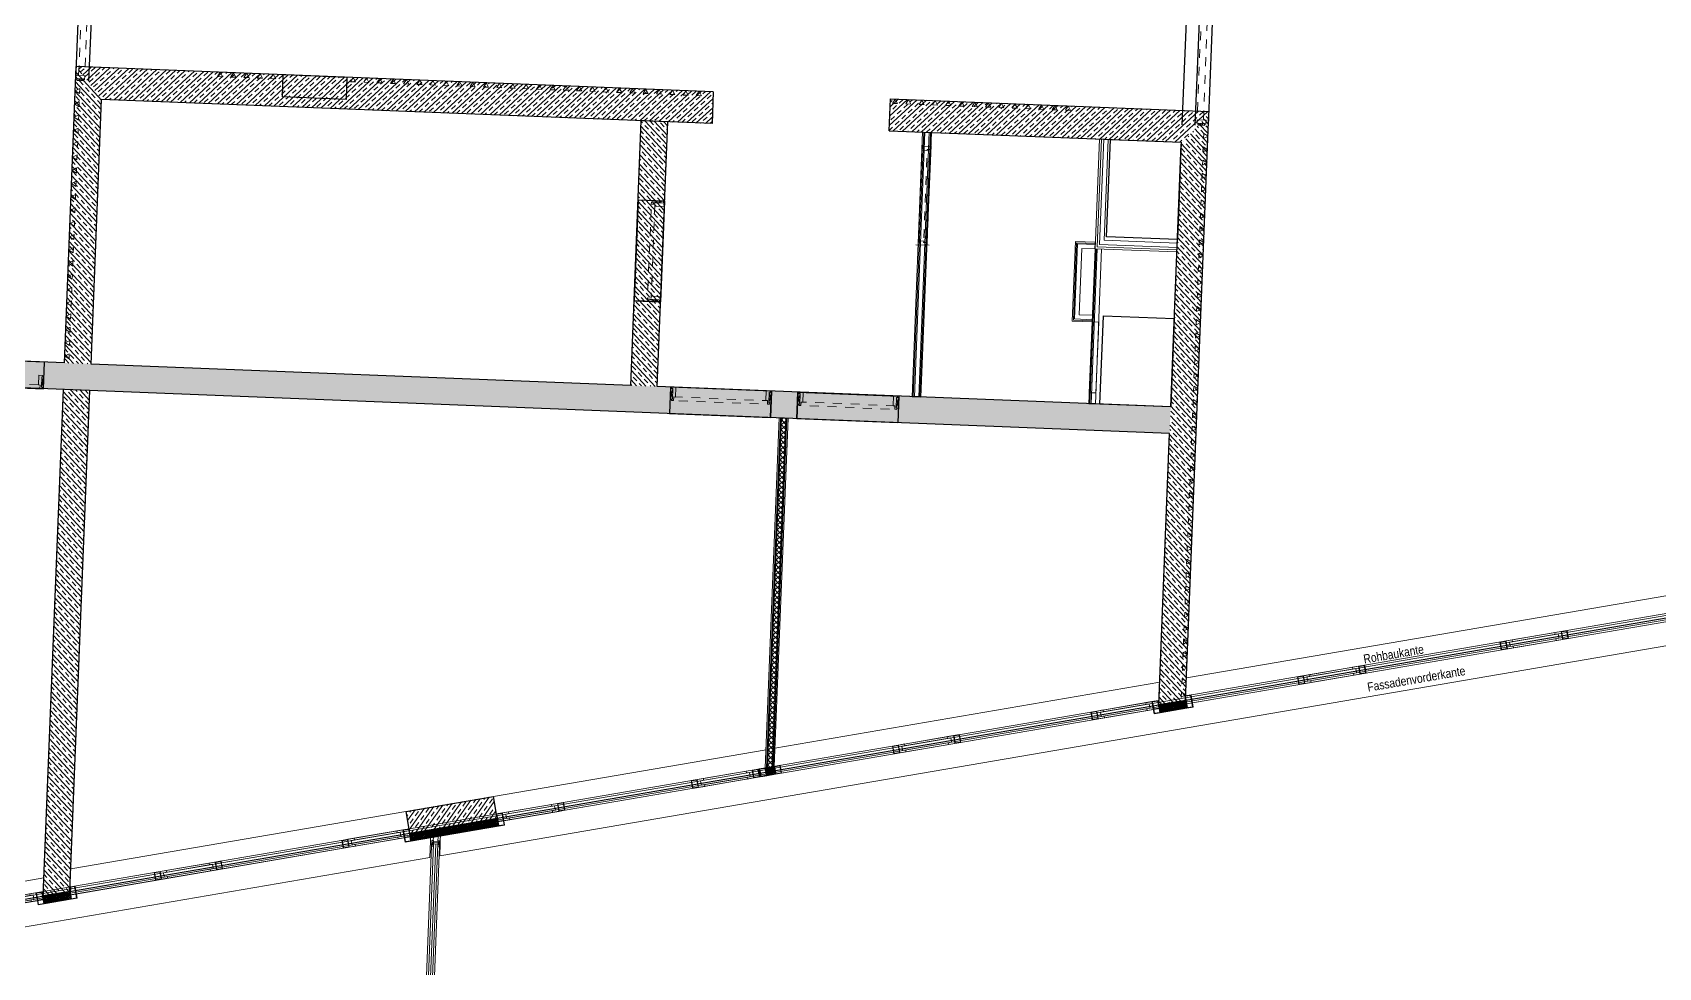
# Model space of a CAD drawing. Header units: metres. Extents: x 66528 to 66676, y 35171 to 35248.
# Drawn here: x 66645.15 to 66663.52, y 35226.92 to 35237.48 of the extents above; entities that cross this region are included whole.
import ezdxf

# ---------------------------------------------------------------- set-up
doc = ezdxf.new("R2010")
doc.units = ezdxf.units.M
doc.header["$LTSCALE"] = 0.00254
doc.linetypes.add('Ohne Titel-22', pattern=[0.78736, 0.39368, -0.39368])
doc.linetypes.add('Ohne Titel-26', pattern=[0.629921, 0.314961, -0.314961])
for name, color, linetype, lineweight in [('AUSBAU - Darstellungen - Fassade', 7, 'Continuous', 13), ('AUSBAU - Darstellungen - Trockenbau', 7, 'Continuous', 13), ('AUSBAU - Objekte - Türen', 7, 'Continuous', 13), ('ROHBAU - Darstellungen - Ansichtslinien', 7, 'Continuous', 13), ('ROHBAU - Darstellungen - Brandwand', 7, 'Continuous', 25), ('ROHBAU - Darstellungen - Decken', 150, 'Continuous', 25), ('ROHBAU - Darstellungen - Sichtbetonklassen', 7, 'Continuous', 5), ('ROHBAU - Darstellungen - Wände', 7, 'Continuous', 25)]:
    doc.layers.add(name, color=color, linetype=linetype, lineweight=lineweight)
doc.styles.add('Arial Narrow', font='ARIALN.TTF')
pattern_1 = [(45, (0, 0), (0.00992188, -0.00881944), [])]
pattern_2 = [(-45, (0.035355, -0.035355), (-0.008897, -0.01094674), [])]
pattern_3 = [(45, (0, 0), (0.034853938095, -0.035849728023), []), (45, (0.00529, -0.010583), (0.034853938095, -0.035849728023), [])]

# ---------------------------------------------------------------- blocks, each defined once
blk = doc.blocks.new('Tür_TB_114cm_10cm')
at = {"layer": 'AUSBAU - Objekte - Türen', "lineweight": 18}
for p, q in [((0, 0.075), (0, 0.062)), ((0, 0.062), (0, 0.075)), ((0.015, 0.062), (0, 0.062)), ((0.015, 0.1), (0.015, -0.05)), ((1.125, 0.062), (1.14, 0.062)), ((1.14, 0.075), (1.14, 0.062)), ((1.14, 0.062), (1.14, 0.075)), ((0, -0.013), (0.015, -0.013)), ((0, -0.013), (0, -0.025)), ((1.14, -0.013), (1.125, -0.013)), ((1.14, -0.013), (1.14, -0.025))]:
    blk.add_line(p, q, dxfattribs=at)
at = {"layer": 'AUSBAU - Objekte - Türen', "color": 255, "linetype": 'Continuous', "lineweight": 5, "flags": 128}
blk.add_lwpolyline([(1.14, 0.062), (1.125, 0.062), (1.125, -0.013), (1.14, -0.013), (1.14, -0.025), (0, -0.025), (0, -0.013), (0.01, -0.013), (0.015, -0.013), (0.015, 0.062), (0.009, 0.062), (0, 0.062), (0, 0.075), (1.14, 0.075)], close=True, dxfattribs=at)
at = {"layer": 'AUSBAU - Objekte - Türen', "lineweight": 18, "flags": 128}
for points in [[(0.015, 0.075), (0.06, 0.075), (0.06, 0.015), (0.045, 0.015), (0.045, -0.025), (0.015, -0.025)], [(1.125, 0.075), (1.08, 0.075), (1.08, 0.015), (1.095, 0.015), (1.095, -0.025), (1.125, -0.025)]]:
    blk.add_lwpolyline(points, close=True, dxfattribs=at)
at = {"layer": 'AUSBAU - Objekte - Türen', "color": 9, "linetype": 'Ohne Titel-26', "lineweight": 5, "flags": 128}
blk.add_lwpolyline([(0.095, 0.015), (1.095, 0.015), (1.095, -0.005), (1.095, -0.025), (0.045, -0.025), (0.045, 0.015)], close=True, dxfattribs=at)
blk = doc.blocks.new('SB 3')
at = {"layer": 'ROHBAU - Darstellungen - Sichtbetonklassen', "color": 251, "linetype": 'Continuous', "lineweight": 5, "flags": 128}
for points in [[(-0.121, -0.05), (-0.15, 0), (-0.179, -0.05)], [(-0.029, -0.05), (0, 0), (0.029, -0.05)]]:
    blk.add_lwpolyline(points, close=True, dxfattribs=at)
blk = doc.blocks.new('Gruppe-187-1')
at = {"layer": 'ROHBAU - Darstellungen - Sichtbetonklassen', "color": 7, "rotation": 87.7042809002437}
for p in [(66645.637, 35236.819), (66645.625, 35236.519), (66645.613, 35236.219), (66645.601, 35235.92), (66645.589, 35235.62), (66645.578, 35235.32), (66645.566, 35235.02), (66645.554, 35234.721), (66645.542, 35234.421), (66645.524, 35233.971), (66645.53, 35234.121)]:
    blk.add_blockref('SB 3', p, dxfattribs=at)
blk = doc.blocks.new('Tür_STB_155cm_30cm_ST-2')
at = {"layer": 'AUSBAU - Objekte - Türen', "lineweight": 25}
for p, q in [((-0.775, 0.15), (-0.775, -0.15)), ((0.775, -0.15), (0.775, 0.15))]:
    blk.add_line(p, q, dxfattribs=at)
at = {"layer": 'AUSBAU - Objekte - Türen', "color": 254, "lineweight": 5}
for p, q in [((-0.75, 0.015), (-0.775, 0.135)), ((-0.75, 0.135), (-0.775, 0.015)), ((0.75, 0.015), (0.775, 0.135)), ((0.75, 0.135), (0.775, 0.015))]:
    blk.add_line(p, q, dxfattribs=at)
at = {"layer": 'AUSBAU - Objekte - Türen', "color": 255, "linetype": 'Continuous', "lineweight": 25, "flags": 128}
blk.add_lwpolyline([(0.775, -0.15), (0.775, 0.15), (-0.775, 0.15), (-0.775, -0.15)], close=True, dxfattribs=at)
at = {"layer": 'AUSBAU - Objekte - Türen', "lineweight": 18, "flags": 128}
for points in [[(-0.75, 0.015), (-0.75, 0.135), (-0.775, 0.135), (-0.775, 0.015)], [(-0.76, 0), (-0.715, 0), (-0.715, 0.11), (-0.735, 0.11), (-0.735, 0.15), (-0.76, 0.15), (-0.76, 0.135), (-0.75, 0.135), (-0.75, 0.015), (-0.76, 0.015)], [(0.76, 0), (0.715, 0), (0.715, 0.11), (0.735, 0.11), (0.735, 0.15), (0.76, 0.15), (0.76, 0.135), (0.75, 0.135), (0.75, 0.015), (0.76, 0.015)], [(0.75, 0.015), (0.75, 0.135), (0.775, 0.135), (0.775, 0.015)]]:
    blk.add_lwpolyline(points, close=True, dxfattribs=at)
at = {"layer": 'AUSBAU - Objekte - Türen', "color": 9, "linetype": 'Ohne Titel-26', "lineweight": 5, "flags": 128}
blk.add_lwpolyline([(-0.735, 0.15), (0.305, 0.15), (0.305, 0.11), (-0.735, 0.11)], close=True, dxfattribs=at)
at = {"layer": 'AUSBAU - Objekte - Türen', "flags": 128}
blk.add_lwpolyline([(0.735, 0.15), (0.735, 0.11), (0.305, 0.11), (0.305, 0.15)], close=True, dxfattribs=at)
blk = doc.blocks.new('Tür_STB_114cm_30cm')
at = {"layer": 'AUSBAU - Objekte - Türen', "lineweight": 25}
for p, q in [((-1.14, 0.15), (-1.14, -0.15)), ((0, 0.15), (0, -0.15)), ((0, 0.15), (0, -0.15))]:
    blk.add_line(p, q, dxfattribs=at)
at = {"layer": 'AUSBAU - Objekte - Türen', "color": 254, "lineweight": 5}
for p, q in [((-1.115, 0.135), (-1.14, 0.015)), ((-1.115, 0.015), (-1.14, 0.135)), ((-0.025, 0.135), (0, 0.015)), ((-0.025, 0.015), (0, 0.135))]:
    blk.add_line(p, q, dxfattribs=at)
at = {"layer": 'AUSBAU - Objekte - Türen', "color": 255, "linetype": 'Continuous', "lineweight": 25, "flags": 128}
blk.add_lwpolyline([(-1.14, 0.15), (-1.14, -0.15), (0, -0.15), (0, 0.15)], close=True, dxfattribs=at)
at = {"layer": 'AUSBAU - Objekte - Türen', "lineweight": 18, "flags": 128}
for points in [[(-1.115, 0.135), (-1.115, 0.015), (-1.14, 0.015), (-1.14, 0.135)], [(-1.125, 0.15), (-1.08, 0.15), (-1.08, 0.04), (-1.1, 0.04), (-1.1, 0), (-1.125, 0), (-1.125, 0.015), (-1.115, 0.015), (-1.115, 0.135), (-1.125, 0.135)], [(-0.015, 0.15), (-0.06, 0.15), (-0.06, 0.04), (-0.04, 0.04), (-0.04, 0), (-0.015, 0), (-0.015, 0.015), (-0.025, 0.015), (-0.025, 0.135), (-0.015, 0.135)], [(-0.025, 0.135), (-0.025, 0.015), (0, 0.015), (0, 0.135)]]:
    blk.add_lwpolyline(points, close=True, dxfattribs=at)
at = {"layer": 'AUSBAU - Objekte - Türen', "color": 9, "linetype": 'Ohne Titel-26', "lineweight": 5, "flags": 128}
blk.add_lwpolyline([(-1.1, 0.04), (-0.04, 0.04), (-0.04, 0), (-1.1, 0)], close=True, dxfattribs=at)
blk = doc.blocks.new('Gruppe-237-1')
at = {"layer": 'AUSBAU - Objekte - Türen', "color": 7, "rotation": 267.7207138851796}
blk.add_blockref('Tür_STB_114cm_30cm', (66652.098, 35234.439), dxfattribs=at)
blk = doc.blocks.new('Nieschentür_3')
at = {"layer": 'AUSBAU - Objekte - Türen', "color": 253, "linetype": 'Ohne Titel-22'}
for p, q in [((-0.06, -0.685), (-0.06, 0.685)), ((0.01, -0.775), (0.01, 0.685))]:
    blk.add_line(p, q, dxfattribs=at)
at = {"layer": 'AUSBAU - Objekte - Türen', "color": 254, "lineweight": 5}
for p, q in [((0.025, -0.821), (-0.045, -0.845)), ((-0.045, -0.821), (0.025, -0.845))]:
    blk.add_line(p, q, dxfattribs=at)
at = {"layer": 'AUSBAU - Objekte - Türen', "flags": 128}
blk.add_lwpolyline([(-0.06, 0.685), (0.04, 0.685), (0.04, 0.73), (-0.06, 0.73)], close=True, dxfattribs=at)
at = {"layer": 'AUSBAU - Objekte - Türen', "lineweight": 18, "flags": 128}
for points in [[(0.04, -0.831), (0.04, -0.786), (-0.06, -0.786), (-0.06, -0.831), (-0.045, -0.831), (-0.045, -0.821), (0.025, -0.821), (0.025, -0.831)], [(0.025, -0.821), (-0.045, -0.821), (-0.045, -0.845), (0.025, -0.845)]]:
    blk.add_lwpolyline(points, close=True, dxfattribs=at)
blk = doc.blocks.new('Symbol-81')
at = {"layer": 'AUSBAU - Darstellungen - Fassade', "linetype": 'Continuous', "flags": 128}
for points in [[(0, 0), (0.07, 0), (0.07, -0.09), (0, -0.09)], [(0.005, -0.005), (0.065, -0.005), (0.065, -0.085), (0.005, -0.085)]]:
    blk.add_lwpolyline(points, close=True, dxfattribs=at)
blk = doc.blocks.new('Wandanschluß_CW50_gerade (2D)')
at = {"layer": 'AUSBAU - Darstellungen - Fassade', "linetype": 'Continuous', "lineweight": 5}
h = blk.add_hatch(dxfattribs=at)
h.set_pattern_fill('DÄMMUNG GRAU-2', color=8, style=0, pattern_type=2)
h.set_pattern_definition(pattern_1)
h.paths.add_polyline_path([(-0.05, 0.005), (-0.05, 0.085), (0.05, 0.085), (0.05, 0.005)])
h = blk.add_hatch(dxfattribs=at)
h.set_pattern_fill('DÄMMUNG GRAU-2-1', color=251, style=0, pattern_type=2)
h.set_pattern_definition(pattern_2)
h.paths.add_polyline_path([(-0.05, 0.005), (-0.05, 0.085), (0.05, 0.085), (0.05, 0.005)])
at = {"layer": 'AUSBAU - Darstellungen - Fassade'}
for p, q in [((-0.05, 0.085), (0.05, 0.085)), ((-0.05, 0.005), (-0.05, 0.085)), ((-0.05, 0.005), (0.05, 0.005)), ((0.05, 0.005), (0.05, 0.085))]:
    blk.add_line(p, q, dxfattribs=at)
at = {"layer": 'AUSBAU - Darstellungen - Fassade', "flags": 128}
for points in [[(-0.05, 0.09), (0.05, 0.09), (0.05, 0.085), (-0.05, 0.085)], [(-0.05, 0.005), (0.05, 0.005), (0.05, 0), (-0.05, 0)]]:
    blk.add_lwpolyline(points, close=True, dxfattribs=at)
at = {"layer": 'AUSBAU - Darstellungen - Fassade', "color": 7}
for p in [(-0.12, 0.09), (0.05, 0.09)]:
    blk.add_blockref('Symbol-81', p, dxfattribs=at)
blk = doc.blocks.new('Revi. 80_80_7.5')
at = {"layer": 'AUSBAU - Objekte - Türen', "color": 255, "linetype": 'Continuous', "flags": 128}
blk.add_lwpolyline([(-0.4, 0.075), (0.4, 0.075), (0.4, 0), (-0.4, 0)], close=True, dxfattribs=at)
at = {"layer": 'AUSBAU - Objekte - Türen', "color": 253, "linetype": 'Ohne Titel-22', "flags": 128}
blk.add_lwpolyline([(-0.4, 0.075), (0.4, 0.075), (0.4, 0), (-0.4, 0)], close=True, dxfattribs=at)
blk = doc.blocks.new('SB 4')
at = {"layer": 'ROHBAU - Darstellungen - Sichtbetonklassen', "color": 251, "linetype": 'Continuous', "lineweight": 5, "flags": 128}
for points in [[(-0.121, -0.05), (-0.15, 0), (-0.179, -0.05)], [(-0.029, -0.05), (0, 0), (0.029, -0.05)]]:
    blk.add_lwpolyline(points, close=True, dxfattribs=at)
blk = doc.blocks.new('Gruppe-288-1')
at = {"layer": 'ROHBAU - Darstellungen - Sichtbetonklassen', "color": 7, "rotation": 267.8550094126763}
for p in [(66658.423, 35236.156), (66658.417, 35236.006), (66658.405, 35235.706), (66658.393, 35235.405), (66658.381, 35235.105), (66658.381, 35235.105), (66658.369, 35234.804), (66658.357, 35234.504), (66658.345, 35234.203), (66658.333, 35233.903), (66658.321, 35233.602), (66658.31, 35233.302), (66658.298, 35233.001), (66658.286, 35232.701), (66658.274, 35232.4), (66658.262, 35232.1), (66658.25, 35231.799), (66658.238, 35231.499), (66658.226, 35231.198), (66658.214, 35230.898), (66658.202, 35230.597), (66658.19, 35230.297), (66658.178, 35229.996)]:
    blk.add_blockref('SB 4', p, dxfattribs=at)
blk = doc.blocks.new('Gruppe-289-1')
at = {"layer": 'ROHBAU - Darstellungen - Sichtbetonklassen', "color": 7, "rotation": 357.8550094126763}
for p in [(66647.423, 35237.023), (66647.573, 35237.018), (66647.873, 35237.006), (66648.925, 35236.964), (66649.075, 35236.958), (66649.376, 35236.946), (66649.676, 35236.934), (66649.977, 35236.922), (66650.277, 35236.91), (66650.578, 35236.898), (66650.878, 35236.886), (66651.179, 35236.874), (66651.479, 35236.862), (66651.78, 35236.85), (66652.08, 35236.838), (66652.381, 35236.826), (66652.681, 35236.814)]:
    blk.add_blockref('SB 4', p, dxfattribs=at)
blk = doc.blocks.new('Gruppe-290-1')
at = {"layer": 'ROHBAU - Darstellungen - Sichtbetonklassen', "color": 7, "rotation": 357.8550094126763}
for p in [(66655.046, 35236.72), (66655.196, 35236.714), (66655.496, 35236.702), (66655.797, 35236.69), (66656.097, 35236.678), (66656.097, 35236.678), (66656.398, 35236.666), (66656.698, 35236.654), (66656.849, 35236.648)]:
    blk.add_blockref('SB 4', p, dxfattribs=at)
blk = doc.blocks.new('Gruppe-326-1')
at = {"layer": 'AUSBAU - Darstellungen - Fassade', "linetype": 'Continuous', "lineweight": 5}
h = blk.add_hatch(dxfattribs=at)
h.set_pattern_fill('STAHL', style=0, pattern_type=2)
h.set_pattern_definition(pattern_3)
h.paths.add_polyline_path([(66649.664, 35228.35), (66649.682, 35228.35), (66649.679, 35228.288), (66649.661, 35228.288)])
h = blk.add_hatch(dxfattribs=at)
h.set_pattern_fill('STAHL', style=0, pattern_type=2)
h.set_pattern_definition(pattern_3)
h.paths.add_polyline_path([(66649.681, 35228.327), (66649.735, 35228.324), (66649.734, 35228.308), (66649.68, 35228.311)])
h = blk.add_hatch(dxfattribs=at)
h.set_pattern_fill('STAHL', style=0, pattern_type=2)
h.set_pattern_definition(pattern_3)
h.paths.add_polyline_path([(66649.736, 35228.348), (66649.754, 35228.347), (66649.751, 35228.285), (66649.733, 35228.286)])
at = {"layer": 'AUSBAU - Darstellungen - Fassade', "linetype": 'Continuous', "lineweight": 5, "flags": 128}
for points in [[(66649.664, 35228.35), (66649.682, 35228.35), (66649.679, 35228.288), (66649.661, 35228.288)], [(66649.681, 35228.327), (66649.735, 35228.324), (66649.734, 35228.308), (66649.68, 35228.311)], [(66649.736, 35228.348), (66649.754, 35228.347), (66649.751, 35228.285), (66649.733, 35228.286)]]:
    blk.add_lwpolyline(points, close=True, dxfattribs=at)
blk = doc.blocks.new('Gruppe-327-1')
at = {"layer": 'AUSBAU - Darstellungen - Fassade', "color": 9}
for p, q in [((66649.684, 35228.31), (66648.992, 35210.814)), ((66649.037, 35210.835), (66649.732, 35228.309))]:
    blk.add_line(p, q, dxfattribs=at)
at = {"layer": 'AUSBAU - Darstellungen - Fassade'}
for p, q in [((66649.016, 35210.813), (66649.708, 35228.309)), ((66648.967, 35210.838), (66649.661, 35228.289)), ((66649.751, 35228.282), (66649.056, 35210.834))]:
    blk.add_line(p, q, dxfattribs=at)
at = {"layer": 'AUSBAU - Darstellungen - Fassade', "flags": 128}
blk.add_lwpolyline([(66649.687, 35228.4), (66649.69, 35228.468), (66649.688, 35228.479), (66649.785, 35228.496), (66649.799, 35228.417), (66649.733, 35228.405), (66649.734, 35228.398), (66649.687, 35228.4)], dxfattribs=at)
blk.add_lwpolyline([(66649.68, 35228.343), (66649.682, 35228.4), (66649.734, 35228.398), (66649.731, 35228.34)], close=True, dxfattribs=at)
at = {"layer": 'AUSBAU - Darstellungen - Fassade'}
blk.add_blockref('Gruppe-326-1', (0, 0), dxfattribs=at)
blk = doc.blocks.new('BTN_fenster_hoch_OG4_gr')
at = {"layer": 'AUSBAU - Darstellungen - Fassade'}
for p, q in [((-0.7, 0.4), (-0.07, 0.4)), ((-0.7, 0.31), (-0.07, 0.31))]:
    blk.add_line(p, q, dxfattribs=at)
at = {"layer": 'AUSBAU - Darstellungen - Fassade', "flags": 128}
for points in [[(-0.7, 0.4), (-0.07, 0.4), (-0.07, 0.31), (-0.7, 0.31)], [(-0.63, 0.38), (-0.63, 0.4), (-0.7, 0.4), (-0.7, 0.31), (-0.63, 0.31), (-0.63, 0.33), (-0.665, 0.33), (-0.665, 0.38)], [(-0.665, 0.38), (-0.105, 0.38), (-0.105, 0.33), (-0.665, 0.33)], [(-0.14, 0.38), (-0.14, 0.4), (-0.07, 0.4), (-0.07, 0.31), (-0.14, 0.31), (-0.14, 0.33), (-0.105, 0.33), (-0.105, 0.38)]]:
    blk.add_lwpolyline(points, close=True, dxfattribs=at)
at = {"layer": 'AUSBAU - Darstellungen - Fassade', "color": 7, "rotation": 359.9999999965611}
for p in [(-0.77, 0.4), (-0.07, 0.4)]:
    blk.add_blockref('Symbol-81', p, dxfattribs=at)
blk = doc.blocks.new('BTN_fenster_hoch_OG4_gr_mot')
at = {"layer": 'AUSBAU - Darstellungen - Fassade'}
for p, q in [((-0.7, 0.4), (-0.07, 0.4)), ((-0.7, 0.31), (-0.07, 0.31))]:
    blk.add_line(p, q, dxfattribs=at)
at = {"layer": 'AUSBAU - Darstellungen - Fassade', "flags": 128}
for points in [[(-0.7, 0.4), (-0.07, 0.4), (-0.07, 0.31), (-0.7, 0.31)], [(-0.63, 0.38), (-0.63, 0.4), (-0.7, 0.4), (-0.7, 0.31), (-0.63, 0.31), (-0.63, 0.33), (-0.665, 0.33), (-0.665, 0.38)], [(-0.665, 0.38), (-0.105, 0.38), (-0.105, 0.33), (-0.665, 0.33)], [(-0.14, 0.38), (-0.14, 0.4), (-0.07, 0.4), (-0.07, 0.31), (-0.14, 0.31), (-0.14, 0.33), (-0.105, 0.33), (-0.105, 0.38)]]:
    blk.add_lwpolyline(points, close=True, dxfattribs=at)
at = {"layer": 'AUSBAU - Darstellungen - Fassade', "color": 7, "rotation": 359.9999999965611}
for p in [(-0.77, 0.4), (-0.07, 0.4)]:
    blk.add_blockref('Symbol-81', p, dxfattribs=at)
blk = doc.blocks.new('BTN_fenster_hoch4_OG1_gr_R')
at = {"layer": 'AUSBAU - Darstellungen - Fassade'}
for p, q in [((0.07, 0), (0.7, 0)), ((0.07, -0.09), (0.7, -0.09))]:
    blk.add_line(p, q, dxfattribs=at)
at = {"layer": 'AUSBAU - Darstellungen - Fassade', "flags": 128}
for points in [[(0.07, 0), (0.7, 0), (0.7, -0.09), (0.07, -0.09)], [(0.14, -0.02), (0.14, 0), (0.07, 0), (0.07, -0.09), (0.14, -0.09), (0.14, -0.07), (0.105, -0.07), (0.105, -0.02)], [(0.105, -0.02), (0.665, -0.02), (0.665, -0.07), (0.105, -0.07)], [(0.63, -0.02), (0.63, 0), (0.7, 0), (0.7, -0.09), (0.63, -0.09), (0.63, -0.07), (0.665, -0.07), (0.665, -0.02)]]:
    blk.add_lwpolyline(points, close=True, dxfattribs=at)
at = {"layer": 'AUSBAU - Darstellungen - Fassade', "color": 7, "rotation": 359.9999999965611}
for p in [(0, 0), (0.7, 0)]:
    blk.add_blockref('Symbol-81', p, dxfattribs=at)
blk = doc.blocks.new('Anschluss_Fassade')
at = {"layer": 'AUSBAU - Darstellungen - Fassade', "linetype": 'Continuous', "flags": 128}
for points in [[(0, 0.14), (0.07, 0.14), (0.07, 0), (0, 0)], [(0.005, 0.135), (0.065, 0.135), (0.065, 0.005), (0.005, 0.005)]]:
    blk.add_lwpolyline(points, close=True, dxfattribs=at)
blk = doc.blocks.new('Anschluß_Paneel_6 (2D)')
at = {"layer": 'AUSBAU - Darstellungen - Fassade', "linetype": 'Continuous', "lineweight": 5}
h = blk.add_hatch(dxfattribs=at)
h.set_pattern_fill('DÄMMUNG GRAU-2', color=8, style=0, pattern_type=2)
h.set_pattern_definition(pattern_1)
h.paths.add_polyline_path([(0.07, -0.005), (0.07, -0.085), (0.377, -0.085), (0.377, -0.005)])
h = blk.add_hatch(dxfattribs=at)
h.set_pattern_fill('DÄMMUNG GRAU-2-1', color=251, style=0, pattern_type=2)
h.set_pattern_definition(pattern_2)
h.paths.add_polyline_path([(0.07, -0.005), (0.07, -0.085), (0.377, -0.085), (0.377, -0.005)])
at = {"layer": 'AUSBAU - Darstellungen - Fassade'}
for p, q in [((0.07, 0), (0.377, 0)), ((0.07, -0.09), (0.07, 0)), ((0.377, -0.09), (0.377, 0)), ((0.07, -0.09), (0.377, -0.09))]:
    blk.add_line(p, q, dxfattribs=at)
at = {"layer": 'AUSBAU - Darstellungen - Fassade', "color": 178, "linetype": 'Continuous', "lineweight": 5}
for p, q in [((0.07, -0.005), (0.377, -0.005)), ((0.07, -0.005), (0.377, -0.005)), ((0.07, -0.085), (0.377, -0.085)), ((0.07, -0.085), (0.377, -0.085))]:
    blk.add_line(p, q, dxfattribs=at)
at = {"layer": 'AUSBAU - Darstellungen - Fassade', "color": 7}
for p in [(0, -0.14), (0.377, -0.14)]:
    blk.add_blockref('Anschluss_Fassade', p, dxfattribs=at)

msp = doc.modelspace()

# ---------------------------------------------------------------- hatches: boundary and pattern name
at = {"layer": 'AUSBAU - Darstellungen - Fassade', "linetype": 'Continuous', "lineweight": 5}
h = msp.add_hatch(dxfattribs=at)
h.set_pattern_fill('DÄMMUNG GRAU-2', color=8, angle=-170.2793, style=0, pattern_type=2)
h.set_pattern_definition([(-125.2793, (0, 0), (-0.0112685453902, 0.0070175557448), [])])
h.paths.add_polyline_path([(66650.415, 35228.518), (66650.401, 35228.597), (66649.415, 35228.428), (66649.429, 35228.349)])
h = msp.add_hatch(dxfattribs=at)
h.set_pattern_fill('DÄMMUNG GRAU-2-1', color=251, angle=-170.2793, style=0, pattern_type=2)
h.set_pattern_definition([(-215.2793, (-0.040817, 0.028878), (0.0069209588877, 0.012291796007), [])])
h.paths.add_polyline_path([(66650.415, 35228.518), (66650.401, 35228.597), (66649.415, 35228.428), (66649.429, 35228.349)])
h = msp.add_hatch(dxfattribs=at)
h.set_pattern_fill('DÄMMUNG GRAU-2', color=8, angle=-170.2793, style=0, pattern_type=2)
h.set_pattern_definition([(-125.2793, (0, 0), (-0.01126854539, 0.007017555745), [])])
h.paths.add_polyline_path([(66645.588, 35227.691), (66645.575, 35227.77), (66645.272, 35227.718), (66645.286, 35227.639)])
h = msp.add_hatch(dxfattribs=at)
h.set_pattern_fill('DÄMMUNG GRAU-2-1', color=251, angle=-170.2793, style=0, pattern_type=2)
h.set_pattern_definition([(-215.2793, (-0.040817, 0.028878), (0.006920958888, 0.0122917960068), [])])
h.paths.add_polyline_path([(66645.588, 35227.691), (66645.575, 35227.77), (66645.272, 35227.718), (66645.286, 35227.639)])
at = {"layer": 'AUSBAU - Darstellungen - Trockenbau', "linetype": 'Continuous', "lineweight": 5}
h = msp.add_hatch(dxfattribs=at)
h.set_pattern_fill('MF_IN WAND', color=253, angle=-92.2793, style=0, pattern_type=2)
h.set_pattern_definition([(-47.279275414, (-32145.145302, 67925.463483), (-0.029386769937, -0.027137018125), []), (-137.279275414, (-32145.300807, 67925.319883), (-0.027280865988, 0.02925327932), [])])
h.paths.add_polyline_path([(66653.661, 35233.12), (66653.611, 35233.122), (66653.454, 35229.175), (66653.505, 35229.184)])
at = {"layer": 'ROHBAU - Darstellungen - Brandwand', "linetype": 'Continuous', "lineweight": 5}
h = msp.add_hatch(dxfattribs=at)
h.set_pattern_fill('STAHLBETON 1_5MM', angle=87.7207, style=0, pattern_type=2)
h.set_pattern_definition([(132.72072459, (0, 0), (0.05510019363, 0.05088190898), []), (132.72072459, (0.02939, 0.02714), (0.05510019363, 0.05088190898), [0.06, -0.04])])
h.paths.add_polyline_path([(66645.815, 35233.732), (66645.515, 35233.744), (66645.648, 35237.094), (66645.934, 35236.722)])
h = msp.add_hatch(dxfattribs=at)
h.set_pattern_fill('STAHLBETON 1_5MM', angle=87.7207, style=0, pattern_type=2)
h.set_pattern_definition([(132.72072459, (0, 0), (0.05510019363, 0.05088190898), []), (132.72072459, (0.02939, 0.02714), (0.05510019363, 0.05088190898), [0.06, -0.04])])
h.paths.add_polyline_path([(66645.577, 35227.775), (66645.275, 35227.724), (66645.503, 35233.445), (66645.803, 35233.433)])
at = {"layer": 'ROHBAU - Darstellungen - Wände', "linetype": 'Continuous', "lineweight": 5}
h = msp.add_hatch(dxfattribs=at)
h.set_pattern_fill('STAHLBETON 1_5MM', angle=177.7207, style=0, pattern_type=2)
h.set_pattern_definition([(222.72071389, (0, 0), (-0.050881898696, 0.05510020313), []), (222.72071389, (-0.02714, 0.02939), (-0.050881898696, 0.05510020313), [0.06, -0.04])])
h.paths.add_polyline_path([(66652.842, 35236.807), (66652.828, 35236.448), (66645.934, 35236.722), (66645.648, 35237.094)])
h = msp.add_hatch(dxfattribs=at)
h.set_pattern_fill('STAHLBETON 1_5MM', angle=-2.2793, style=0, pattern_type=2)
h.set_pattern_definition([(42.72071389, (0, 0), (0.050881898695, -0.05510020313), []), (42.72071389, (0.02714, -0.02939), (0.050881898695, -0.05510020313), [0.06, -0.04])])
h.paths.add_polyline_path([(66654.827, 35236.368), (66654.841, 35236.728), (66658.44, 35236.584), (66658.126, 35236.237)])
h = msp.add_hatch(dxfattribs=at)
h.set_pattern_fill('STAHLBETON 1_5MM', angle=87.7207, style=0, pattern_type=2)
h.set_pattern_definition([(132.72072458, (0, 0), (0.05510019363, 0.05088190898), []), (132.72072458, (0.02939, 0.02714), (0.05510019363, 0.05088190898), [0.06, -0.04])])
h.paths.add_polyline_path([(66658.175, 35229.933), (66657.873, 35229.882), (66658.125, 35236.217), (66658.439, 35236.564)])
h = msp.add_hatch(dxfattribs=at)
h.set_pattern_fill('STAHLBETON 1_5MM', angle=87.7207, style=0, pattern_type=2)
h.set_pattern_definition([(132.72072459, (0, 0), (0.05510019363, 0.05088190898), []), (132.72072459, (0.02939, 0.02714), (0.05510019363, 0.05088190898), [0.06, -0.04])])
h.paths.add_polyline_path([(66652.209, 35233.478), (66651.91, 35233.49), (66652.029, 35236.479), (66652.328, 35236.467)])
h = msp.add_hatch(dxfattribs=at)
h.set_pattern_fill('STAHLBETON 1_5MM', angle=177.7207, style=0, pattern_type=2)
h.set_pattern_definition([(222.72072458, (0, 0), (-0.05088190898, 0.05510019363), []), (222.72072458, (-0.02714, 0.02939), (-0.05088190898, 0.05510019363), [0.06, -0.04])])
h.paths.add_polyline_path([(66658.007, 35233.247), (66657.995, 35232.947), (66640.811, 35233.631), (66640.823, 35233.931)])
h = msp.add_hatch(dxfattribs=at)
h.set_pattern_fill('STAHLBETON 1_5MM', angle=9.7207, style=0, pattern_type=2)
h.set_pattern_definition([(54.72072459, (0, 0), (0.061225991615, -0.04331717847), []), (54.72072459, (0.032655, -0.0231), (0.061225991615, -0.04331717847), [0.06, -0.04])])
h.paths.add_polyline_path([(66649.415, 35228.433), (66649.372, 35228.679), (66650.358, 35228.848), (66650.4, 35228.601)])

# ---------------------------------------------------------------- linework, layer by layer
at = {"layer": 'AUSBAU - Darstellungen - Fassade'}
for p, q in [((66675.029, 35232.8), (66650.413, 35228.583)), ((66664.795, 35231.027), (66650.441, 35228.568)), ((66650.4, 35228.601), (66649.415, 35228.433)), ((66650.415, 35228.513), (66649.43, 35228.344)), ((66650.4, 35228.601), (66650.415, 35228.513)), ((66649.387, 35228.387), (66637.832, 35226.408)), ((66649.4, 35228.46), (66638.084, 35226.522)), ((66649.408, 35228.411), (66638.092, 35226.473)), ((66649.415, 35228.433), (66649.43, 35228.344)), ((66649.792, 35228.457), (66649.652, 35228.433)), ((66645.574, 35227.775), (66645.271, 35227.723)), ((66645.574, 35227.775), (66645.589, 35227.686)), ((66645.271, 35227.723), (66645.286, 35227.634)), ((66645.589, 35227.686), (66645.286, 35227.634))]:
    msp.add_line(p, q, dxfattribs=at)
at = {"layer": 'AUSBAU - Darstellungen - Fassade', "linetype": 'Continuous'}
for p, q in [((66637.829, 35226.479), (66666.741, 35231.431)), ((66658.178, 35229.985), (66666.737, 35231.451)), ((66649.763, 35228.452), (66664.761, 35231.021)), ((66649.752, 35228.176), (66664.806, 35230.755)), ((66637.826, 35226.498), (66657.875, 35229.933)), ((66637.837, 35226.409), (66649.652, 35228.433)), ((66649.641, 35228.157), (66649.652, 35228.433)), ((66649.752, 35228.176), (66649.763, 35228.452)), ((66637.855, 35226.138), (66649.641, 35228.157))]:
    msp.add_line(p, q, dxfattribs=at)
at = {"layer": 'AUSBAU - Darstellungen - Fassade', "color": 178, "linetype": 'Continuous', "lineweight": 5}
for p, q in [((66650.401, 35228.597), (66649.415, 35228.428)), ((66650.401, 35228.597), (66649.415, 35228.428)), ((66650.415, 35228.518), (66649.429, 35228.349)), ((66650.415, 35228.518), (66649.429, 35228.349)), ((66645.575, 35227.77), (66645.272, 35227.718)), ((66645.575, 35227.77), (66645.272, 35227.718)), ((66645.588, 35227.691), (66645.286, 35227.639)), ((66645.588, 35227.691), (66645.286, 35227.639))]:
    msp.add_line(p, q, dxfattribs=at)
at = {"layer": 'AUSBAU - Darstellungen - Fassade', "linetype": 'Continuous', "flags": 128}
for points in [[(66658.26, 35229.857), (66658.191, 35229.845), (66658.175, 35229.934), (66658.244, 35229.945)], [(66645.286, 35227.634), (66645.217, 35227.622), (66645.194, 35227.76), (66645.277, 35227.775), (66645.274, 35227.704)], [(66645.269, 35227.704), (66645.281, 35227.638), (66645.222, 35227.628), (66645.2, 35227.756), (66645.272, 35227.768)], [(66645.658, 35227.698), (66645.589, 35227.686), (66645.577, 35227.758), (66645.58, 35227.826), (66645.634, 35227.836)], [(66645.652, 35227.702), (66645.593, 35227.692), (66645.582, 35227.758), (66645.586, 35227.822), (66645.63, 35227.83)]]:
    msp.add_lwpolyline(points, close=True, dxfattribs=at)
at = {"layer": 'AUSBAU - Darstellungen - Trockenbau', "color": 7, "linetype": 'Continuous', "lineweight": 13}
for p, q in [((66655.087, 35233.363), (66655.206, 35236.353)), ((66655.187, 35233.359), (66655.306, 35236.349)), ((66655.306, 35236.349), (66655.206, 35236.353)), ((66657.153, 35235.034), (66657.202, 35236.273)), ((66657.302, 35236.269), (66657.202, 35236.273)), ((66657.256, 35235.13), (66657.302, 35236.269)), ((66656.895, 35234.217), (66656.931, 35235.116)), ((66656.931, 35235.116), (66657.155, 35235.107)), ((66657.152, 35235.032), (66657.155, 35235.107)), ((66658.081, 35235.097), (66657.256, 35235.13)), ((66658.081, 35235.097), (66658.077, 35234.998)), ((66656.973, 35234.289), (66657.003, 35235.038)), ((66657.003, 35235.038), (66657.152, 35235.032)), ((66657.083, 35233.284), (66657.153, 35235.034)), ((66658.077, 35234.998), (66657.153, 35235.034)), ((66657.227, 35235.031), (66657.153, 35235.034)), ((66657.158, 35233.281), (66657.227, 35235.031)), ((66657.12, 35234.208), (66656.895, 35234.217)), ((66657.123, 35234.283), (66656.973, 35234.289)), ((66657.123, 35234.283), (66657.12, 35234.208)), ((66655.187, 35233.359), (66655.087, 35233.363)), ((66657.158, 35233.281), (66657.083, 35233.284)), ((66653.586, 35233.123), (66653.429, 35229.171)), ((66653.686, 35233.119), (66653.53, 35229.188)), ((66653.586, 35233.123), (66653.686, 35233.119)), ((66653.429, 35229.171), (66653.53, 35229.188))]:
    msp.add_line(p, q, dxfattribs=at)
at = {"layer": 'AUSBAU - Darstellungen - Trockenbau', "color": 7, "linetype": 'Continuous', "lineweight": 5}
for p, q in [((66655.1, 35233.363), (66655.219, 35236.352)), ((66655.1, 35233.363), (66655.219, 35236.352)), ((66655.112, 35233.362), (66655.231, 35236.352)), ((66655.112, 35233.362), (66655.231, 35236.352)), ((66655.162, 35233.36), (66655.281, 35236.35)), ((66655.162, 35233.36), (66655.281, 35236.35)), ((66655.175, 35233.36), (66655.294, 35236.349)), ((66655.175, 35233.36), (66655.294, 35236.349)), ((66657.178, 35235.058), (66657.227, 35236.272)), ((66657.178, 35235.058), (66657.227, 35236.272)), ((66657.204, 35235.082), (66657.252, 35236.271)), ((66657.204, 35235.082), (66657.252, 35236.271)), ((66656.908, 35234.229), (66656.943, 35235.103)), ((66656.908, 35234.229), (66656.943, 35235.103)), ((66656.943, 35235.103), (66657.155, 35235.095)), ((66656.943, 35235.103), (66657.155, 35235.095)), ((66656.921, 35234.241), (66656.955, 35235.09)), ((66656.921, 35234.241), (66656.955, 35235.09)), ((66656.955, 35235.09), (66657.154, 35235.082)), ((66656.955, 35235.09), (66657.154, 35235.082)), ((66657.095, 35233.283), (66657.165, 35235.034)), ((66657.095, 35233.283), (66657.165, 35235.034)), ((66657.108, 35233.283), (66657.177, 35235.033)), ((66657.108, 35233.283), (66657.177, 35235.033)), ((66658.078, 35235.023), (66657.178, 35235.058)), ((66658.078, 35235.023), (66657.178, 35235.058)), ((66658.079, 35235.048), (66657.204, 35235.082)), ((66658.079, 35235.048), (66657.204, 35235.082)), ((66657.12, 35234.221), (66656.908, 35234.229)), ((66657.12, 35234.221), (66656.908, 35234.229)), ((66657.121, 35234.233), (66656.921, 35234.241)), ((66657.121, 35234.233), (66656.921, 35234.241)), ((66653.599, 35233.122), (66653.442, 35229.173)), ((66653.599, 35233.122), (66653.442, 35229.173)), ((66653.611, 35233.122), (66653.454, 35229.175)), ((66653.611, 35233.122), (66653.454, 35229.175)), ((66653.661, 35233.12), (66653.505, 35229.184)), ((66653.661, 35233.12), (66653.505, 35229.184)), ((66653.674, 35233.119), (66653.517, 35229.186)), ((66653.674, 35233.119), (66653.517, 35229.186))]:
    msp.add_line(p, q, dxfattribs=at)
at = {"layer": 'ROHBAU - Darstellungen - Ansichtslinien'}
for p, q in [((66658.186, 35230.189), (66666.291, 35231.577)), ((66653.538, 35229.393), (66657.883, 35230.137)), ((66645.588, 35228.031), (66653.437, 35229.375)), ((66640.552, 35227.117), (66645.283, 35227.928))]:
    msp.add_line(p, q, dxfattribs=at)
at = {"layer": 'ROHBAU - Darstellungen - Brandwand', "linetype": 'Continuous'}
for p, q in [((66645.515, 35233.744), (66645.648, 35237.094)), ((66645.815, 35233.732), (66645.934, 35236.722)), ((66645.275, 35227.724), (66645.503, 35233.445)), ((66645.577, 35227.775), (66645.803, 35233.433)), ((66645.577, 35227.775), (66645.275, 35227.724))]:
    msp.add_line(p, q, dxfattribs=at)
at = {"layer": 'ROHBAU - Darstellungen - Decken'}
for p, q in [((66658.441, 35244.138), (66658.134, 35236.436)), ((66638.02, 35226.481), (66675.665, 35232.93))]:
    msp.add_line(p, q, dxfattribs=at)
at = {"layer": 'ROHBAU - Darstellungen - Decken', "linetype": 'Continuous'}
for p, q in [((66645.642, 35236.934), (66645.723, 35238.986)), ((66645.792, 35236.928), (66645.874, 35238.98)), ((66658.284, 35236.431), (66658.37, 35238.583)), ((66658.434, 35236.425), (66658.519, 35238.577))]:
    msp.add_line(p, q, dxfattribs=at)
at = {"layer": 'ROHBAU - Darstellungen - Decken', "flags": 128}
for points in [[(66657.327, 35236.268), (66658.126, 35236.237), (66658.082, 35235.138), (66657.283, 35235.169)], [(66657.248, 35234.278), (66658.047, 35234.246), (66658.007, 35233.247), (66657.208, 35233.279)]]:
    msp.add_lwpolyline(points, close=True, dxfattribs=at)
at = {"layer": 'ROHBAU - Darstellungen - Wände', "color": 7, "linetype": 'Continuous', "lineweight": 25}
for p, q in [((66652.842, 35236.807), (66645.648, 35237.094)), ((66652.842, 35236.807), (66652.828, 35236.448)), ((66652.828, 35236.448), (66645.934, 35236.722)), ((66654.827, 35236.368), (66654.841, 35236.728)), ((66654.841, 35236.728), (66658.44, 35236.584)), ((66658.175, 35229.933), (66658.439, 35236.564)), ((66651.91, 35233.49), (66652.029, 35236.479)), ((66652.328, 35236.467), (66652.029, 35236.479)), ((66652.209, 35233.478), (66652.328, 35236.467)), ((66654.827, 35236.368), (66658.126, 35236.237)), ((66658.007, 35233.247), (66658.125, 35236.217)), ((66645.515, 35233.744), (66640.823, 35233.931)), ((66657.995, 35232.947), (66640.811, 35233.631)), ((66651.91, 35233.49), (66645.815, 35233.732)), ((66658.007, 35233.247), (66652.209, 35233.478)), ((66657.873, 35229.882), (66657.995, 35232.947)), ((66658.175, 35229.933), (66657.873, 35229.882))]:
    msp.add_line(p, q, dxfattribs=at)
at = {"layer": 'ROHBAU - Darstellungen - Wände'}
for p, q in [((66649.372, 35228.679), (66650.358, 35228.848)), ((66649.415, 35228.433), (66649.372, 35228.679)), ((66650.4, 35228.601), (66650.358, 35228.848)), ((66649.415, 35228.433), (66650.4, 35228.601))]:
    msp.add_line(p, q, dxfattribs=at)
at = {"layer": 'ROHBAU - Darstellungen - Wände', "color": 7, "linetype": 'Continuous', "lineweight": 25, "flags": 128}
msp.add_lwpolyline([(66648.695, 35236.722), (66647.976, 35236.751), (66647.986, 35237.001), (66648.705, 35236.972)], close=True, dxfattribs=at)

# ---------------------------------------------------------------- block references
at = {"layer": 'AUSBAU - Darstellungen - Fassade', "color": 7}
for name, p, rotation in [('BTN_fenster_hoch_OG4_gr', (66662.551, 35230.328), 9.720713885975306), ('BTN_fenster_hoch_OG4_gr_mot', (66653.418, 35228.763), 9.720713886907566), ('Wandanschluß_CW50_gerade (2D)', (66653.495, 35229.091), 9.7207), ('BTN_fenster_hoch4_OG1_gr_R', (66648.647, 35228.352), 9.7207), ('Anschluss_Fassade', (66649.406, 35228.482), 189.7207000000001), ('Anschluss_Fassade', (66650.461, 35228.663), 189.7207000000001), ('BTN_fenster_hoch_OG4_gr_mot', (66645.33, 35227.378), 9.720713885975306)]:
    msp.add_blockref(name, p, dxfattribs=dict(at, rotation=rotation))
at = {"layer": 'AUSBAU - Darstellungen - Fassade', "color": 7, "xscale": -1}
for name, p, rotation in [('BTN_fenster_hoch_OG4_gr_mot', (66659.506, 35229.806), 9.720713884444082), ('BTN_fenster_hoch4_OG1_gr_R', (66647.286, 35228.119), 9.720699998675775)]:
    msp.add_blockref(name, p, dxfattribs=dict(at, rotation=rotation))
at = {"layer": 'AUSBAU - Darstellungen - Fassade', "color": 4, "rotation": 189.7207000000001}
msp.add_blockref('Anschluß_Paneel_6 (2D)', (66658.26, 35229.857), dxfattribs=at)
at = {"layer": 'AUSBAU - Darstellungen - Fassade', "rotation": 9.720628577299477}
for name, p in [('BTN_fenster_hoch_OG4_gr_mot', (66657.932, 35229.537)), ('BTN_fenster_hoch_OG4_gr', (66655.691, 35229.153))]:
    msp.add_blockref(name, p, dxfattribs=at)
at = {"layer": 'AUSBAU - Darstellungen - Fassade', "xscale": -1, "rotation": 9.720628578588286}
msp.add_blockref('BTN_fenster_hoch_OG4_gr', (66650.459, 35228.256), dxfattribs=at)
at = {"layer": 'AUSBAU - Darstellungen - Fassade', "color": 20}
msp.add_blockref('Gruppe-327-1', (0, 0), dxfattribs=at)
at = {"layer": 'AUSBAU - Objekte - Türen', "color": 7, "xscale": -1}
for name, p, rotation in [('Nieschentür_3', (66645.716, 35237.777), 357.7207), ('Tür_STB_114cm_30cm', (66653.792, 35233.265), 357.7206969623153)]:
    msp.add_blockref(name, p, dxfattribs=dict(at, rotation=rotation))
at = {"layer": 'AUSBAU - Objekte - Türen', "color": 7}
for name, p, rotation in [('Nieschentür_3', (66658.397, 35237.272), 357.7207), ('Tür_TB_114cm_10cm', (66655.23, 35235.061), 87.720699996909), ('Revi. 80_80_7.5', (66657.179, 35233.805), 87.7207), ('Tür_STB_155cm_30cm_ST-2', (66644.51, 35233.634), 177.7207491697662), ('Tür_STB_114cm_30cm', (66653.493, 35233.277), 357.7213030370001)]:
    msp.add_blockref(name, p, dxfattribs=dict(at, rotation=rotation))
msp.add_blockref('Gruppe-237-1', (0, 0), dxfattribs=at)
at = {"layer": 'ROHBAU - Darstellungen - Sichtbetonklassen', "color": 7}
for name in ['Gruppe-289-1', 'Gruppe-290-1', 'Gruppe-288-1']:
    msp.add_blockref(name, (0, 0), dxfattribs=at)
at = {"layer": 'ROHBAU - Darstellungen - Wände', "color": 7}
msp.add_blockref('Gruppe-187-1', (0, 0), dxfattribs=at)

# ---------------------------------------------------------------- texts
at = {"layer": 'AUSBAU - Darstellungen - Fassade', "char_height": 0.10106, "attachment_point": 1, "rotation": 9.7207, "line_spacing_factor": 0.958949, "style": 'Arial Narrow'}
for s, insert in [('Rohbaukante', (66660.176, 35230.448)), ('Fassadenvorderkante', (66660.22, 35230.131))]:
    msp.add_mtext(s, dxfattribs=dict(at, insert=insert))

doc.saveas('drawing.dxf')
